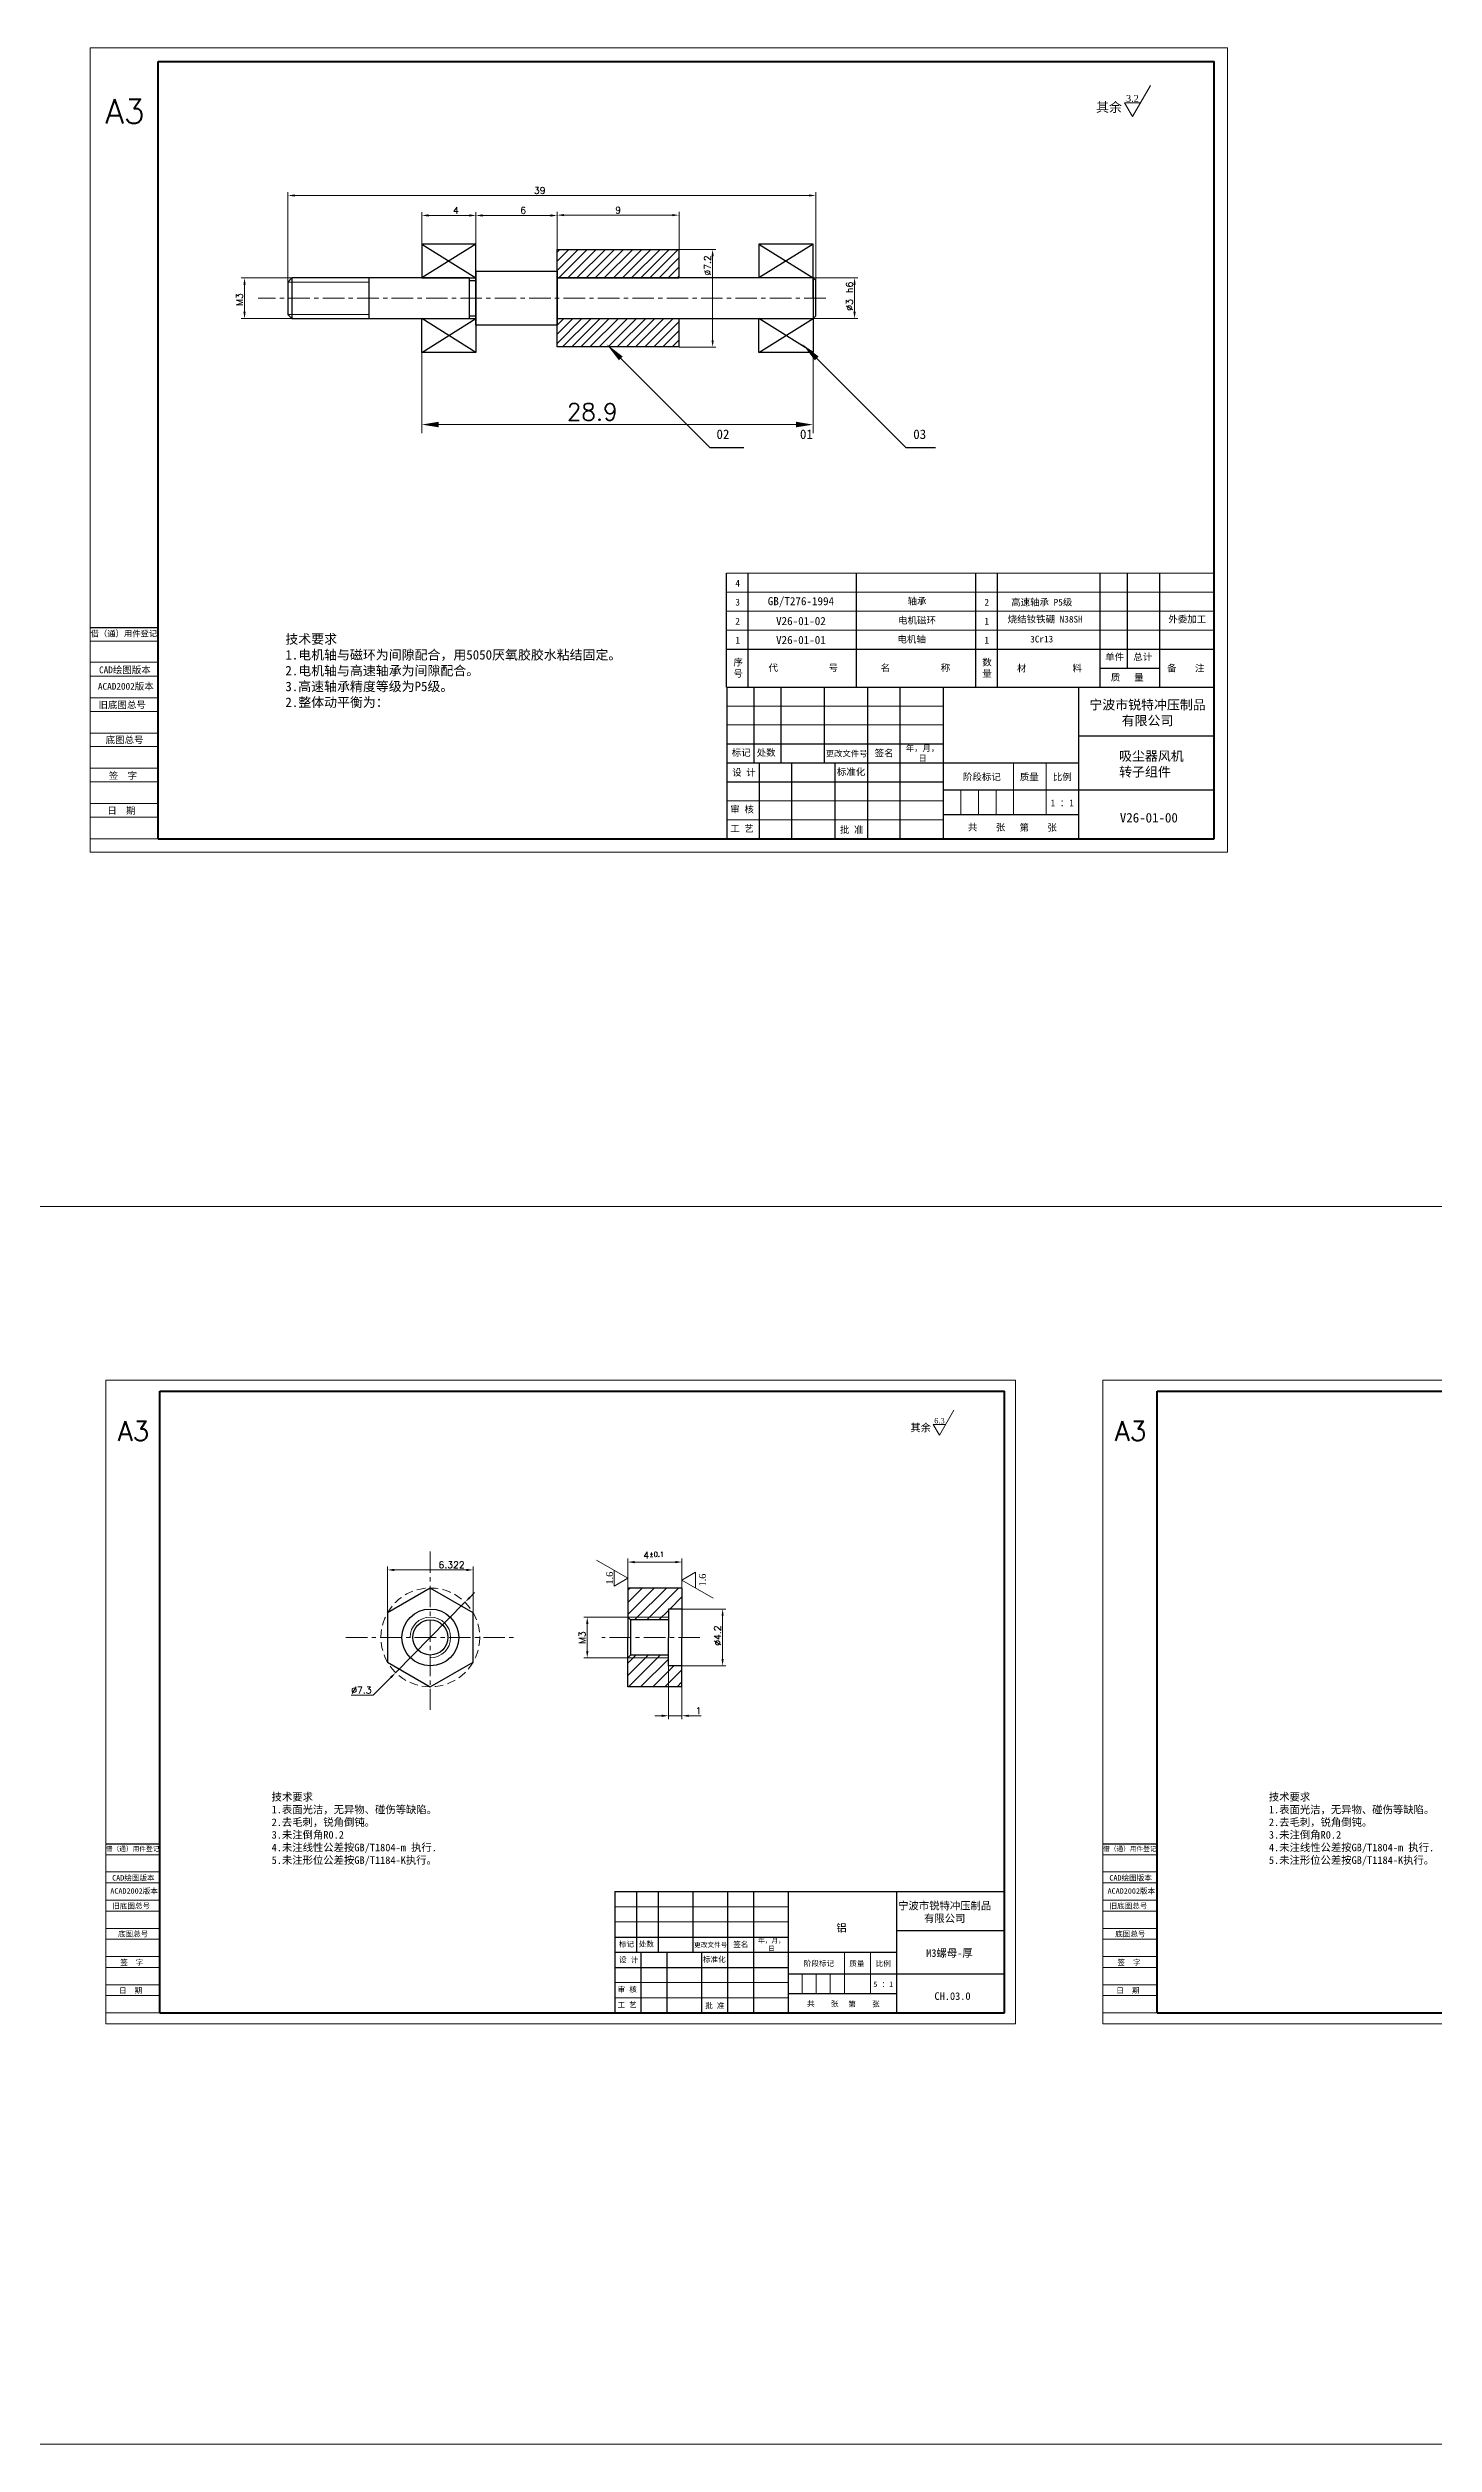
# Model space of a CAD drawing. Header units: millimetres. Extents: x 2517 to 4431, y 863 to 2540.
# Drawn here: x 3168.6 to 3270.9, y 1346.6 to 1523.6 of the extents above; entities that cross this region are included whole.
import ezdxf

# ---------------------------------------------------------------- set-up
doc = ezdxf.new("R2010")
doc.units = ezdxf.units.MM
doc.linetypes.add('CENTER', pattern=[50.8, 31.75, -6.35, 6.35, -6.35])
doc.linetypes.add('HIDDEN', pattern=[9.525, 6.35, -3.175])
for name, color, linetype, lineweight in [('AM_5', 3, 'Continuous', 25), ('中心线', 1, 'CENTER', 9), ('填充', 3, 'Continuous', 9), ('实线', 7, 'Continuous', 25), ('尺寸标注', 2, 'Continuous', 9), ('引导线', 6, 'Continuous', 9), ('文本', 3, 'Continuous', 15), ('框格线', 8, 'Continuous', 20), ('粗实线', 9, 'Continuous', 50), ('虚线', 4, 'HIDDEN', 13)]:
    doc.layers.add(name, color=color, linetype=linetype, lineweight=lineweight)
doc.styles.add('st', font='txt.shx')
doc.styles.get("Standard").update_dxf_attribs({"font": 'simfang.ttf'})
doc.dimstyles.new('st', dxfattribs={"dimscale": 0.5, "dimtxt": 2.5, "dimasz": 2.5, "dimexe": 1.25, "dimexo": 0, "dimtad": 1, "dimtoh": 1, "dimdsep": 46, "dimtxsty": 'st', "dimcen": 0, "dimclrd": 256, "dimclre": 256, "dimclrt": 3, "dimadec": 3, "dimazin": 2, "dimtfac": 1, "dimtmove": 0, "dimatfit": 1, "dimfxl": 0, "dimlwd": -1, "dimlwe": -1, "dimarcsym": 0})
doc.dimstyles.new('st0.2', dxfattribs={"dimscale": 0.2, "dimtxt": 2.5, "dimasz": 2.5, "dimexe": 1.25, "dimexo": 0, "dimtad": 1, "dimtoh": 1, "dimdec": 3, "dimdsep": 46, "dimtxsty": 'st', "dimcen": 0, "dimclrd": 256, "dimclre": 256, "dimclrt": 256, "dimadec": 4, "dimazin": 2, "dimtfac": 1, "dimtdec": 3, "dimtmove": 0, "dimatfit": 1, "dimfxl": 0, "dimlwd": -1, "dimlwe": -1, "dimarcsym": 0})

# ---------------------------------------------------------------- blocks, each defined once
blk = doc.blocks.new('*D122')
at = {"layer": 'Defpoints', "color": 0, "ltscale": 0.2, "transparency": 16777216}
for p in [(3225.07, 1506.61), (3225.07, 1503.61), (3228.14, 1503.61)]:
    blk.add_point(p, dxfattribs=at)
at = {"layer": '尺寸标注', "ltscale": 0.2, "transparency": 16777216}
for p, q in [((3225.07, 1506.61), (3228.39, 1506.61)), ((3228.14, 1506.11), (3228.14, 1504.11)), ((3225.07, 1503.61), (3228.39, 1503.61))]:
    blk.add_line(p, q, dxfattribs=at)
for points in [[(3228.05, 1506.11), (3228.22, 1506.11), (3228.14, 1506.61)], [(3228.05, 1504.11), (3228.22, 1504.11), (3228.14, 1503.61)]]:
    blk.add_solid(points, dxfattribs=at)
at = {"layer": '尺寸标注', "ltscale": 0.2, "transparency": 16777216, "insert": (3227.76, 1505.26), "char_height": 0.5, "attachment_point": 5, "rotation": 90, "style": 'st'}
blk.add_mtext('%%c3{}{\\C2; h6}', dxfattribs=at)
blk = doc.blocks.new('*D126')
at = {"layer": 'Defpoints', "color": 0, "ltscale": 0.2, "transparency": 16777216}
for p in [(3215.17, 1511.25), (3206.17, 1508.71), (3215.17, 1508.71)]:
    blk.add_point(p, dxfattribs=at)
at = {"layer": '尺寸标注', "ltscale": 0.2, "transparency": 16777216}
for p, q in [((3206.17, 1508.71), (3206.17, 1511.5)), ((3206.67, 1511.25), (3214.67, 1511.25)), ((3215.17, 1508.71), (3215.17, 1511.5))]:
    blk.add_line(p, q, dxfattribs=at)
for points in [[(3206.67, 1511.33), (3206.67, 1511.17), (3206.17, 1511.25)], [(3214.67, 1511.33), (3214.67, 1511.17), (3215.17, 1511.25)]]:
    blk.add_solid(points, dxfattribs=at)
at = {"layer": '尺寸标注', "ltscale": 0.2, "transparency": 16777216, "insert": (3210.67, 1511.62), "char_height": 0.5, "attachment_point": 5, "style": 'st'}
blk.add_mtext('9', dxfattribs=at)
blk = doc.blocks.new('*D127')
at = {"layer": 'Defpoints', "color": 0, "ltscale": 0.2, "transparency": 16777216}
for p in [(3215.17, 1508.71), (3217.65, 1508.71), (3215.17, 1501.51)]:
    blk.add_point(p, dxfattribs=at)
at = {"layer": '尺寸标注', "ltscale": 0.2, "transparency": 16777216}
for p, q in [((3215.17, 1508.71), (3217.9, 1508.71)), ((3217.65, 1502.01), (3217.65, 1508.21)), ((3215.17, 1501.51), (3217.9, 1501.51))]:
    blk.add_line(p, q, dxfattribs=at)
for points in [[(3217.57, 1508.21), (3217.74, 1508.21), (3217.65, 1508.71)], [(3217.57, 1502.01), (3217.74, 1502.01), (3217.65, 1501.51)]]:
    blk.add_solid(points, dxfattribs=at)
at = {"layer": '尺寸标注', "ltscale": 0.2, "transparency": 16777216, "insert": (3217.28, 1507.53), "char_height": 0.5, "attachment_point": 5, "rotation": 90, "style": 'st'}
blk.add_mtext('%%c7.2', dxfattribs=at)
blk = doc.blocks.new('*D128')
at = {"layer": 'Defpoints', "color": 0, "ltscale": 0.2, "transparency": 16777216}
for p in [(3206.17, 1511.22), (3206.17, 1508.71), (3200.17, 1507.11)]:
    blk.add_point(p, dxfattribs=at)
at = {"layer": '尺寸标注', "ltscale": 0.2, "transparency": 16777216}
for p, q in [((3200.17, 1507.11), (3200.17, 1511.47)), ((3200.67, 1511.22), (3205.67, 1511.22)), ((3206.17, 1508.71), (3206.17, 1511.47))]:
    blk.add_line(p, q, dxfattribs=at)
for points in [[(3200.67, 1511.31), (3200.67, 1511.14), (3200.17, 1511.22)], [(3205.67, 1511.31), (3205.67, 1511.14), (3206.17, 1511.22)]]:
    blk.add_solid(points, dxfattribs=at)
at = {"layer": '尺寸标注', "ltscale": 0.2, "transparency": 16777216, "insert": (3203.66, 1511.6), "char_height": 0.5, "attachment_point": 5, "style": 'st'}
blk.add_mtext('6', dxfattribs=at)
blk = doc.blocks.new('*D129')
at = {"layer": 'Defpoints', "color": 0, "ltscale": 0.2, "transparency": 16777216}
for p in [(3186.27, 1512.7), (3186.27, 1506.3), (3225.27, 1506.41)]:
    blk.add_point(p, dxfattribs=at)
at = {"layer": '尺寸标注', "ltscale": 0.2, "transparency": 16777216}
for p, q in [((3186.27, 1506.3), (3186.27, 1512.95)), ((3224.77, 1512.7), (3186.77, 1512.7)), ((3225.27, 1506.41), (3225.27, 1512.95))]:
    blk.add_line(p, q, dxfattribs=at)
for points in [[(3186.77, 1512.78), (3186.77, 1512.62), (3186.27, 1512.7)], [(3224.77, 1512.78), (3224.77, 1512.62), (3225.27, 1512.7)]]:
    blk.add_solid(points, dxfattribs=at)
at = {"layer": '尺寸标注', "ltscale": 0.2, "transparency": 16777216, "insert": (3204.88, 1513.07), "char_height": 0.5, "attachment_point": 5, "style": 'st'}
blk.add_mtext('39', dxfattribs=at)
blk = doc.blocks.new('*D130')
at = {"layer": 'Defpoints', "color": 0, "ltscale": 0.2, "transparency": 16777216}
for p in [(3200.17, 1511.23), (3196.17, 1509.11), (3200.17, 1509.11)]:
    blk.add_point(p, dxfattribs=at)
at = {"layer": '尺寸标注', "ltscale": 0.2, "transparency": 16777216}
for p, q in [((3196.17, 1509.11), (3196.17, 1511.48)), ((3196.67, 1511.23), (3199.67, 1511.23)), ((3200.17, 1509.11), (3200.17, 1511.48))]:
    blk.add_line(p, q, dxfattribs=at)
for points in [[(3196.67, 1511.31), (3196.67, 1511.14), (3196.17, 1511.23)], [(3199.67, 1511.31), (3199.67, 1511.14), (3200.17, 1511.23)]]:
    blk.add_solid(points, dxfattribs=at)
at = {"layer": '尺寸标注', "ltscale": 0.2, "transparency": 16777216, "insert": (3198.69, 1511.6), "char_height": 0.5, "attachment_point": 5, "style": 'st'}
blk.add_mtext('4', dxfattribs=at)
blk = doc.blocks.new('*D131')
at = {"layer": 'Defpoints', "color": 0, "ltscale": 0.2, "transparency": 16777216}
for p in [(3186.58, 1506.61), (3183.08, 1503.61), (3186.58, 1503.61)]:
    blk.add_point(p, dxfattribs=at)
at = {"layer": '尺寸标注', "ltscale": 0.2, "transparency": 16777216}
for p, q in [((3186.58, 1506.61), (3182.83, 1506.61)), ((3183.08, 1506.11), (3183.08, 1504.11)), ((3186.58, 1503.61), (3182.83, 1503.61))]:
    blk.add_line(p, q, dxfattribs=at)
for points in [[(3182.99, 1506.11), (3183.16, 1506.11), (3183.08, 1506.61)], [(3182.99, 1504.11), (3183.16, 1504.11), (3183.08, 1503.61)]]:
    blk.add_solid(points, dxfattribs=at)
at = {"layer": '尺寸标注', "ltscale": 0.2, "transparency": 16777216, "insert": (3182.7, 1505.01), "char_height": 0.5, "attachment_point": 5, "rotation": 90, "style": 'st'}
blk.add_mtext('M3', dxfattribs=at)
blk = doc.blocks.new('*S590')
at = {"layer": 'AM_5', "color": 3, "ltscale": 0.2}
for p, q in [((3217.47, 1494.07), (3210.87, 1500.67)), ((3219.96, 1494.07), (3217.47, 1494.07))]:
    blk.add_line(p, q, dxfattribs=at)
at = {"layer": 'AM_5', "color": 3, "linetype": 'Continuous', "ltscale": 0.2}
blk.add_trace([(3211.01, 1500.81), (3210.73, 1500.53), (3209.81, 1501.73)], dxfattribs=at)
blk = doc.blocks.new('*S591')
at = {"layer": 'AM_5', "color": 3, "ltscale": 0.2}
for p, q in [((3231.94, 1494.07), (3225.34, 1500.67)), ((3234.11, 1494.07), (3231.94, 1494.07))]:
    blk.add_line(p, q, dxfattribs=at)
at = {"layer": 'AM_5', "color": 3, "linetype": 'Continuous', "ltscale": 0.2}
blk.add_trace([(3225.48, 1500.81), (3225.2, 1500.53), (3224.28, 1501.73)], dxfattribs=at)
blk = doc.blocks.new('*D172')
at = {"layer": 'Defpoints', "color": 0, "ltscale": 0.2, "transparency": 16777216}
for p in [(3215.39, 1408.31), (3215.39, 1404.11), (3218.39, 1404.11)]:
    blk.add_point(p, dxfattribs=at)
at = {"layer": '尺寸标注', "ltscale": 0.2, "transparency": 16777216}
for p, q in [((3215.39, 1408.31), (3218.64, 1408.31)), ((3218.39, 1407.81), (3218.39, 1404.61)), ((3215.39, 1404.11), (3218.64, 1404.11))]:
    blk.add_line(p, q, dxfattribs=at)
for points in [[(3218.31, 1407.81), (3218.47, 1407.81), (3218.39, 1408.31)], [(3218.31, 1404.61), (3218.47, 1404.61), (3218.39, 1404.11)]]:
    blk.add_solid(points, dxfattribs=at)
at = {"layer": '尺寸标注', "ltscale": 0.2, "transparency": 16777216, "insert": (3218.02, 1406.35), "char_height": 0.5, "attachment_point": 5, "rotation": 90, "style": 'st'}
blk.add_mtext('%%c4.2', dxfattribs=at)
blk = doc.blocks.new('*D173')
at = {"layer": 'Defpoints', "color": 0, "ltscale": 0.2, "transparency": 16777216}
for p in [(3211.39, 1411.78), (3211.39, 1409.86), (3215.39, 1409.86)]:
    blk.add_point(p, dxfattribs=at)
at = {"layer": '尺寸标注', "ltscale": 0.2, "transparency": 16777216}
for p, q in [((3211.39, 1409.86), (3211.39, 1412.03)), ((3214.89, 1411.78), (3211.89, 1411.78)), ((3215.39, 1409.86), (3215.39, 1412.03))]:
    blk.add_line(p, q, dxfattribs=at)
for points in [[(3211.89, 1411.86), (3211.89, 1411.69), (3211.39, 1411.78)], [(3214.89, 1411.86), (3214.89, 1411.69), (3215.39, 1411.78)]]:
    blk.add_solid(points, dxfattribs=at)
at = {"layer": '尺寸标注', "ltscale": 0.2, "transparency": 16777216, "insert": (3213.3, 1412.28), "char_height": 0.5, "attachment_point": 5, "style": 'st'}
blk.add_mtext('4{}{\\A0;{\\H1.5x;}{\\A2;\\H0.71x;\\C3;%%p0.1}}', dxfattribs=at)
blk = doc.blocks.new('*D174')
at = {"layer": 'Defpoints', "color": 0, "ltscale": 0.2, "transparency": 16777216}
for p in [(3211.39, 1407.71), (3208.39, 1404.71), (3211.39, 1404.71)]:
    blk.add_point(p, dxfattribs=at)
at = {"layer": '尺寸标注', "ltscale": 0.2, "transparency": 16777216}
for p, q in [((3211.39, 1407.71), (3208.14, 1407.71)), ((3208.39, 1407.21), (3208.39, 1405.21)), ((3211.39, 1404.71), (3208.14, 1404.71))]:
    blk.add_line(p, q, dxfattribs=at)
for points in [[(3208.31, 1407.21), (3208.48, 1407.21), (3208.39, 1407.71)], [(3208.31, 1405.21), (3208.48, 1405.21), (3208.39, 1404.71)]]:
    blk.add_solid(points, dxfattribs=at)
at = {"layer": '尺寸标注', "ltscale": 0.2, "transparency": 16777216, "insert": (3208.02, 1406.19), "char_height": 0.5, "attachment_point": 5, "rotation": 90, "style": 'st'}
blk.add_mtext('M3', dxfattribs=at)
blk = doc.blocks.new('*D175')
at = {"layer": 'Defpoints', "color": 0, "ltscale": 0.2, "transparency": 16777216}
for p in [(3214.39, 1404.11), (3215.39, 1402.56), (3215.39, 1400.43)]:
    blk.add_point(p, dxfattribs=at)
at = {"layer": '尺寸标注', "ltscale": 0.2, "transparency": 16777216}
for p, q in [((3214.39, 1404.11), (3214.39, 1400.18)), ((3215.39, 1402.56), (3215.39, 1400.18)), ((3213.89, 1400.43), (3213.39, 1400.43)), ((3214.39, 1400.43), (3215.39, 1400.43)), ((3215.89, 1400.43), (3216.8, 1400.43))]:
    blk.add_line(p, q, dxfattribs=at)
for points in [[(3213.89, 1400.51), (3213.89, 1400.34), (3214.39, 1400.43)], [(3215.89, 1400.51), (3215.89, 1400.34), (3215.39, 1400.43)]]:
    blk.add_solid(points, dxfattribs=at)
at = {"layer": '尺寸标注', "ltscale": 0.2, "transparency": 16777216, "insert": (3216.6, 1400.8), "char_height": 0.5, "attachment_point": 5, "style": 'st'}
blk.add_mtext('1', dxfattribs=at)
blk = doc.blocks.new('*D176')
at = {"layer": 'Defpoints', "color": 0, "ltscale": 0.2, "transparency": 16777216}
for p in [(3199.96, 1411.2), (3193.64, 1408.04), (3199.96, 1408.04)]:
    blk.add_point(p, dxfattribs=at)
at = {"layer": '尺寸标注', "ltscale": 0.2, "transparency": 16777216}
for p, q in [((3193.64, 1408.04), (3193.64, 1411.45)), ((3194.14, 1411.2), (3199.46, 1411.2)), ((3199.96, 1408.04), (3199.96, 1411.45))]:
    blk.add_line(p, q, dxfattribs=at)
for points in [[(3194.14, 1411.28), (3194.14, 1411.11), (3193.64, 1411.2)], [(3199.46, 1411.28), (3199.46, 1411.11), (3199.96, 1411.2)]]:
    blk.add_solid(points, dxfattribs=at)
at = {"layer": '尺寸标注', "ltscale": 0.2, "transparency": 16777216, "insert": (3198.37, 1411.57), "char_height": 0.5, "attachment_point": 5, "style": 'st'}
blk.add_mtext('6.322', dxfattribs=at)
blk = doc.blocks.new('*D177')
at = {"layer": 'Defpoints', "color": 0, "ltscale": 0.2, "transparency": 16777216}
for p in [(3199.36, 1408.81), (3194.24, 1403.61)]:
    blk.add_point(p, dxfattribs=at)
at = {"layer": '尺寸标注', "ltscale": 0.2, "transparency": 16777216}
for p, q in [((3199.36, 1408.81), (3194.24, 1403.61)), ((3199.72, 1409.17), (3200.07, 1409.52)), ((3192.59, 1401.94), (3190.96, 1401.94)), ((3193.89, 1403.26), (3192.59, 1401.94))]:
    blk.add_line(p, q, dxfattribs=at)
for points in [[(3199.66, 1409.22), (3199.77, 1409.11), (3199.36, 1408.81)], [(3193.83, 1403.32), (3193.94, 1403.2), (3194.24, 1403.61)]]:
    blk.add_solid(points, dxfattribs=at)
at = {"layer": '尺寸标注', "ltscale": 0.2, "transparency": 16777216, "insert": (3191.71, 1402.32), "char_height": 0.5, "attachment_point": 5, "style": 'st'}
blk.add_mtext('∅7.3', dxfattribs=at)
blk = doc.blocks.new('*D471')
at = {"layer": 'Defpoints', "color": 0, "ltscale": 0.1, "transparency": 16777216}
for p in [(3196.17, 1501.11), (3225.07, 1501.11), (3225.07, 1495.78)]:
    blk.add_point(p, dxfattribs=at)
at = {"layer": '尺寸标注', "ltscale": 0.1, "transparency": 16777216}
for p, q in [((3196.17, 1501.11), (3196.17, 1495.16)), ((3225.07, 1501.11), (3225.07, 1495.16)), ((3197.42, 1495.78), (3223.82, 1495.78))]:
    blk.add_line(p, q, dxfattribs=at)
for points in [[(3197.42, 1495.99), (3197.42, 1495.58), (3196.17, 1495.78)], [(3223.82, 1495.99), (3223.82, 1495.58), (3225.07, 1495.78)]]:
    blk.add_solid(points, dxfattribs=at)
at = {"layer": '尺寸标注', "color": 3, "ltscale": 0.1, "transparency": 16777216, "insert": (3208.76, 1496.72), "char_height": 1.25, "attachment_point": 5, "style": 'st'}
blk.add_mtext('28.9', dxfattribs=at)

msp = doc.modelspace()

# ---------------------------------------------------------------- hatches: boundary and pattern name
at = {"layer": '填充', "ltscale": 0.2}
h = msp.add_hatch(dxfattribs=at)
h.set_pattern_fill('LINE', color=256, scale=0.15, angle=45)
h.set_pattern_definition([(45, (100.6888, 270.0336), (-0.336759605, 0.336759605), [])])
h.paths.add_polyline_path([(3215.1679, 1508.7118), (3206.1679, 1508.7118), (3206.1679, 1506.6118), (3215.1679, 1506.6118)])
h.paths.add_polyline_path([(3215.1679, 1503.6118), (3206.1679, 1503.6118), (3206.1679, 1501.5118), (3215.1679, 1501.5118)])
h = msp.add_hatch(dxfattribs=at)
h.set_pattern_fill('LINE', color=256, scale=0.2, angle=45)
h.set_pattern_definition([(45, (-164.8804, 56.6827), (-0.44901281, 0.44901281), [])])
h.paths.add_polyline_path([(3215.3879, 1409.8613), (3211.3879, 1409.8613), (3211.3879, 1407.5093), (3214.3879, 1407.5093), (3214.3879, 1408.3113), (3215.3879, 1408.3113)])
h.paths.add_polyline_path([(3215.3879, 1404.1113), (3214.3879, 1404.1113), (3214.3879, 1404.9133), (3211.3879, 1404.9133), (3211.3879, 1402.5613), (3215.3879, 1402.5613)])

# ---------------------------------------------------------------- linework, layer by layer
at = {"layer": '中心线', "ltscale": 0.05}
for p, q in [((3226.0099, 1505.1118), (3184.0767, 1505.1118)), ((3196.8002, 1412.5647), (3196.8002, 1400.8656)), ((3190.5628, 1406.2113), (3202.9328, 1406.2113)), ((3216.7072, 1406.2113), (3209.476, 1406.2113))]:
    msp.add_line(p, q, dxfattribs=at)
at = {"layer": '填充', "ltscale": 0.2}
for p, q in [((3186.2679, 1506.3031), (3192.2679, 1506.3031)), ((3186.2679, 1503.9205), (3192.2679, 1503.9205)), ((3214.3879, 1407.7113), (3211.3879, 1407.7113)), ((3214.3879, 1404.7113), (3211.3879, 1404.7113))]:
    msp.add_line(p, q, dxfattribs=at)
msp.add_arc((3196.8002, 1406.2113), 1.5, 270, 180, dxfattribs=at)
at = {"layer": '实线', "ltscale": 0.2}
for p, q in [((3200.1679, 1509.1118), (3196.1679, 1509.1118)), ((3196.1679, 1509.1118), (3196.1679, 1506.6118)), ((3196.1679, 1509.1118), (3200.1679, 1506.6118)), ((3200.1679, 1509.1118), (3196.1679, 1506.6118)), ((3200.1679, 1505.1118), (3200.1679, 1509.1118)), ((3206.1679, 1505.1118), (3206.1679, 1508.7118)), ((3206.1679, 1508.7118), (3215.1679, 1508.7118)), ((3215.1679, 1508.7118), (3215.1679, 1506.6118)), ((3225.0679, 1509.1118), (3221.0679, 1509.1118)), ((3221.0679, 1509.1118), (3221.0679, 1506.6118)), ((3221.0679, 1509.1118), (3225.0679, 1506.6118)), ((3225.0679, 1509.1118), (3221.0679, 1506.6118)), ((3225.0679, 1505.1118), (3225.0679, 1509.1118)), ((3186.5766, 1506.6118), (3186.2679, 1506.3031)), ((3186.2679, 1506.3031), (3186.2679, 1503.9205)), ((3199.6679, 1506.6118), (3186.5766, 1506.6118)), ((3186.5766, 1506.6118), (3186.5766, 1503.6118)), ((3192.2679, 1506.6118), (3192.2679, 1503.6118)), ((3196.1679, 1506.6118), (3200.1679, 1506.6118)), ((3199.6679, 1506.6118), (3199.6679, 1503.6118)), ((3199.6679, 1506.6118), (3199.6679, 1506.4118)), ((3199.6679, 1506.4118), (3200.1679, 1506.4118)), ((3200.1679, 1507.1118), (3200.1679, 1505.1118)), ((3200.1679, 1507.1118), (3206.1679, 1507.1118)), ((3206.1679, 1507.1118), (3206.1679, 1503.1118)), ((3225.0679, 1506.6118), (3206.1679, 1506.6118)), ((3206.1679, 1506.6118), (3215.1679, 1506.6118)), ((3225.0679, 1506.6118), (3225.2679, 1506.4118)), ((3225.0679, 1506.6118), (3225.0679, 1503.6118)), ((3225.2679, 1505.1118), (3225.2679, 1506.4118)), ((3200.1679, 1503.1118), (3200.1679, 1505.1118)), ((3200.1679, 1505.1118), (3200.1679, 1501.1118)), ((3206.1679, 1501.5118), (3206.1679, 1505.1118)), ((3225.0679, 1505.1118), (3225.0679, 1501.1118)), ((3225.2679, 1503.8118), (3225.2679, 1505.1118)), ((3186.5766, 1503.6118), (3186.2679, 1503.9205)), ((3186.5766, 1503.6118), (3199.6679, 1503.6118)), ((3196.1679, 1501.1118), (3196.1679, 1503.6118)), ((3196.1679, 1503.6118), (3200.1679, 1503.6118)), ((3196.1679, 1501.1118), (3200.1679, 1503.6118)), ((3200.1679, 1501.1118), (3196.1679, 1503.6118)), ((3199.6679, 1503.8118), (3200.1679, 1503.8118)), ((3206.1679, 1503.1118), (3200.1679, 1503.1118)), ((3206.1679, 1503.6118), (3225.0679, 1503.6118)), ((3206.1679, 1503.6118), (3215.1679, 1503.6118)), ((3215.1679, 1503.6118), (3215.1679, 1501.5118)), ((3221.0679, 1501.1118), (3221.0679, 1503.6118)), ((3221.0679, 1501.1118), (3225.0679, 1503.6118)), ((3225.0679, 1501.1118), (3221.0679, 1503.6118)), ((3225.0679, 1503.6118), (3225.2679, 1503.8118)), ((3200.1679, 1501.1118), (3196.1679, 1501.1118)), ((3215.1679, 1501.5118), (3206.1679, 1501.5118)), ((3225.0679, 1501.1118), (3221.0679, 1501.1118)), ((3215.3879, 1409.8613), (3211.3879, 1409.8613)), ((3211.3879, 1409.8613), (3211.3879, 1406.2113)), ((3215.3879, 1409.8613), (3215.3879, 1406.2113)), ((3211.3879, 1407.7113), (3211.5899, 1407.5093)), ((3214.3879, 1407.5093), (3211.5899, 1407.5093)), ((3211.5899, 1407.5093), (3211.5899, 1404.9133)), ((3215.3879, 1408.3113), (3214.3879, 1408.3113)), ((3214.3879, 1408.3113), (3214.3879, 1406.2113)), ((3211.3879, 1402.5613), (3211.3879, 1406.2113)), ((3214.3879, 1404.1113), (3214.3879, 1406.2113)), ((3215.3879, 1402.5613), (3215.3879, 1406.2113)), ((3211.5899, 1404.9133), (3211.3879, 1404.7113)), ((3214.3879, 1404.9133), (3211.5899, 1404.9133)), ((3215.3879, 1404.1113), (3214.3879, 1404.1113)), ((3215.3879, 1402.5613), (3211.3879, 1402.5613))]:
    msp.add_line(p, q, dxfattribs=at)
at = {"layer": '实线'}
for p, q in [((3218.6866, 1476.3986), (3218.6866, 1484.7986)), ((3220.2866, 1476.3986), (3220.2866, 1484.7986)), ((3228.2866, 1476.3986), (3228.2866, 1484.7986)), ((3237.0866, 1476.3986), (3237.0866, 1484.7986)), ((3238.6866, 1476.3986), (3238.6866, 1484.7986)), ((3246.2866, 1476.3986), (3246.2866, 1484.7986)), ((3248.2866, 1477.7986), (3248.2866, 1484.7986)), ((3250.6866, 1476.3986), (3250.6866, 1484.7986)), ((3171.6866, 1480.7986), (3176.6866, 1480.7986)), ((3218.6866, 1479.1986), (3254.6866, 1479.1986)), ((3246.2866, 1477.7986), (3250.6866, 1477.7986)), ((3176.6866, 1465.1986), (3176.6866, 1476.3986)), ((3176.6866, 1476.3986), (3176.6866, 1465.1986)), ((3218.6866, 1476.3986), (3254.6866, 1476.3986)), ((3218.6903, 1476.3986), (3218.6903, 1465.1986)), ((3220.6903, 1476.3986), (3220.6903, 1470.7986)), ((3222.6903, 1476.3986), (3222.6903, 1470.7986)), ((3225.8903, 1476.3986), (3225.8903, 1470.7986)), ((3229.0903, 1476.3986), (3229.0903, 1465.1986)), ((3231.4903, 1476.3986), (3231.4903, 1465.1986)), ((3234.6903, 1476.3986), (3234.6903, 1465.1986)), ((3244.6866, 1476.3986), (3244.6866, 1465.1986)), ((3244.6866, 1472.7986), (3254.6866, 1472.7986)), ((3218.6866, 1472.1986), (3234.6903, 1472.1986)), ((3218.6866, 1470.7986), (3234.6903, 1470.7986)), ((3221.0903, 1470.7986), (3221.0903, 1465.1986)), ((3223.4903, 1470.7986), (3223.4903, 1465.1986)), ((3226.6903, 1470.7986), (3226.6903, 1465.1986)), ((3234.6903, 1470.7986), (3244.6866, 1470.7986)), ((3218.6866, 1469.3986), (3234.6903, 1469.3986)), ((3234.6903, 1468.7986), (3254.6866, 1468.7986)), ((3234.6903, 1466.9986), (3244.6866, 1466.9986)), ((3218.6866, 1465.1986), (3254.6866, 1465.1986)), ((3172.8234, 1390.9629), (3176.8234, 1390.9629)), ((3246.4845, 1390.9629), (3250.4845, 1390.9629)), ((3176.8234, 1378.4829), (3176.8234, 1387.4429)), ((3176.8234, 1387.4429), (3176.8234, 1378.4829)), ((3210.4234, 1387.4429), (3239.2234, 1387.4429)), ((3210.4264, 1387.4429), (3210.4264, 1378.4829)), ((3212.0264, 1387.4429), (3212.0264, 1382.9629)), ((3213.6264, 1387.4429), (3213.6264, 1382.9629)), ((3216.1864, 1387.4429), (3216.1864, 1382.9629)), ((3218.7464, 1387.4429), (3218.7464, 1378.4829)), ((3220.6664, 1387.4429), (3220.6664, 1378.4829)), ((3223.2264, 1387.4429), (3223.2264, 1378.4829)), ((3231.2234, 1387.4429), (3231.2234, 1378.4829)), ((3250.4845, 1378.4829), (3250.4845, 1387.4429)), ((3250.4845, 1387.4429), (3250.4845, 1378.4829)), ((3210.4234, 1384.0829), (3223.2264, 1384.0829)), ((3231.2234, 1384.5629), (3239.2234, 1384.5629)), ((3210.4234, 1382.9629), (3223.2264, 1382.9629)), ((3212.3464, 1382.9629), (3212.3464, 1378.4829)), ((3214.2664, 1382.9629), (3214.2664, 1378.4829)), ((3216.8264, 1382.9629), (3216.8264, 1378.4829)), ((3223.2264, 1382.9629), (3231.2234, 1382.9629)), ((3210.4234, 1381.8429), (3223.2264, 1381.8429)), ((3223.2264, 1381.3629), (3239.2234, 1381.3629)), ((3223.2264, 1379.9229), (3231.2234, 1379.9229)), ((3210.4234, 1378.4829), (3239.2234, 1378.4829))]:
    msp.add_line(p, q, dxfattribs=at)
at = {"layer": '实线', "ltscale": 0.2}
msp.add_lwpolyline([(3196.8002, 1409.8613), (3193.6392, 1408.0363), (3193.6392, 1404.3863), (3196.8002, 1402.5613), (3199.9612, 1404.3863), (3199.9612, 1408.0363)], close=True, dxfattribs=at)
for radius in [2.1, 1.298]:
    msp.add_circle((3196.8002, 1406.2113), radius, dxfattribs=at)
at = {"layer": '尺寸标注', "ltscale": 0.2}
for p, q in [((3054.3981, 1438.0325), (3645.4033, 1438.0325)), ((3054.3981, 1346.6412), (3645.4033, 1346.6412))]:
    msp.add_line(p, q, dxfattribs=at)
at = {"layer": '引导线'}
for p, q in [((3171.6866, 1523.5986), (3255.6866, 1523.5986)), ((3171.6866, 1464.1986), (3171.6866, 1523.5986)), ((3255.6866, 1464.1986), (3255.6866, 1523.5986)), ((3218.6866, 1484.7986), (3254.6866, 1484.7986)), ((3218.6866, 1483.3986), (3254.6866, 1483.3986)), ((3218.6866, 1481.9986), (3254.6866, 1481.9986)), ((3176.6866, 1479.7986), (3171.6866, 1479.7986)), ((3218.6866, 1480.5986), (3254.6866, 1480.5986)), ((3176.6866, 1478.2307), (3171.6866, 1478.2307)), ((3176.6866, 1477.1986), (3171.6866, 1477.1986)), ((3176.6866, 1475.5986), (3171.6866, 1475.5986)), ((3176.6866, 1474.5986), (3171.6866, 1474.5986)), ((3218.6866, 1474.9986), (3234.6903, 1474.9986)), ((3176.6866, 1472.9986), (3171.6866, 1472.9986)), ((3218.6866, 1473.5986), (3234.6903, 1473.5986)), ((3176.6866, 1471.9986), (3171.6866, 1471.9986)), ((3176.6866, 1470.3986), (3171.6866, 1470.3986)), ((3176.6866, 1469.3986), (3171.6866, 1469.3986)), ((3176.6866, 1467.7986), (3171.6866, 1467.7986)), ((3218.6866, 1467.9986), (3234.6903, 1467.9986)), ((3176.6866, 1466.7986), (3171.6866, 1466.7986)), ((3218.6866, 1466.5986), (3234.6903, 1466.5986)), ((3176.6866, 1465.1986), (3171.6866, 1465.1986)), ((3171.6866, 1464.1986), (3255.6866, 1464.1986)), ((3172.8234, 1425.2029), (3240.0234, 1425.2029)), ((3172.8234, 1377.6829), (3172.8234, 1425.2029)), ((3240.0234, 1377.6829), (3240.0234, 1425.2029)), ((3246.4845, 1425.2029), (3313.6845, 1425.2029)), ((3246.4845, 1377.6829), (3246.4845, 1425.2029)), ((3176.8234, 1390.1629), (3172.8234, 1390.1629)), ((3250.4845, 1390.1629), (3246.4845, 1390.1629)), ((3176.8234, 1388.9086), (3172.8234, 1388.9086)), ((3176.8234, 1388.0829), (3172.8234, 1388.0829)), ((3250.4845, 1388.9086), (3246.4845, 1388.9086)), ((3250.4845, 1388.0829), (3246.4845, 1388.0829)), ((3176.8234, 1386.8029), (3172.8234, 1386.8029)), ((3176.8234, 1386.0029), (3172.8234, 1386.0029)), ((3210.4234, 1386.3229), (3223.2264, 1386.3229)), ((3250.4845, 1386.8029), (3246.4845, 1386.8029)), ((3250.4845, 1386.0029), (3246.4845, 1386.0029)), ((3176.8234, 1384.7229), (3172.8234, 1384.7229)), ((3176.8234, 1383.9229), (3172.8234, 1383.9229)), ((3210.4234, 1385.2029), (3223.2264, 1385.2029)), ((3250.4845, 1384.7229), (3246.4845, 1384.7229)), ((3250.4845, 1383.9229), (3246.4845, 1383.9229)), ((3176.8234, 1382.6429), (3172.8234, 1382.6429)), ((3250.4845, 1382.6429), (3246.4845, 1382.6429)), ((3176.8234, 1381.8429), (3172.8234, 1381.8429)), ((3176.8234, 1380.5629), (3172.8234, 1380.5629)), ((3210.4234, 1380.7229), (3223.2264, 1380.7229)), ((3250.4845, 1381.8429), (3246.4845, 1381.8429)), ((3250.4845, 1380.5629), (3246.4845, 1380.5629)), ((3176.8234, 1379.7629), (3172.8234, 1379.7629)), ((3210.4234, 1379.6029), (3223.2264, 1379.6029)), ((3250.4845, 1379.7629), (3246.4845, 1379.7629)), ((3176.8234, 1378.4829), (3172.8234, 1378.4829)), ((3172.8234, 1377.6829), (3240.0234, 1377.6829)), ((3250.4845, 1378.4829), (3246.4845, 1378.4829)), ((3246.4845, 1377.6829), (3313.6845, 1377.6829))]:
    msp.add_line(p, q, dxfattribs=at)
at = {"layer": '文本'}
for p, q in [((3248.659, 1518.5234), (3249.9892, 1520.8274)), ((3249.2409, 1519.5314), (3248.077, 1519.5314)), ((3248.077, 1519.5314), (3248.659, 1518.5234)), ((3234.4013, 1421.1428), (3235.4655, 1422.986)), ((3234.8669, 1421.9492), (3233.9357, 1421.9492)), ((3233.9357, 1421.9492), (3234.4013, 1421.1428)), ((3211.3879, 1410.5883), (3209.0839, 1411.9185)), ((3210.3799, 1411.1702), (3210.3799, 1410.0063)), ((3210.3799, 1410.0063), (3211.3879, 1410.5883)), ((3216.3959, 1411.032), (3215.3879, 1410.45)), ((3215.3879, 1410.45), (3217.6919, 1409.1198)), ((3216.3959, 1409.868), (3216.3959, 1411.032))]:
    msp.add_line(p, q, dxfattribs=at)
at = {"layer": '文本', "ltscale": 0.2}
for p, q in [((3239.8866, 1470.7986), (3239.8866, 1466.9986)), ((3242.2866, 1470.7986), (3242.2866, 1466.9986)), ((3235.9866, 1468.7986), (3235.9866, 1466.9986)), ((3237.2866, 1468.7986), (3237.2866, 1466.9986)), ((3238.5866, 1468.7986), (3238.5866, 1466.9986)), ((3227.3834, 1382.9629), (3227.3834, 1379.9229)), ((3229.3034, 1382.9629), (3229.3034, 1379.9229)), ((3224.2634, 1381.3629), (3224.2634, 1379.9229)), ((3225.3034, 1381.3629), (3225.3034, 1379.9229)), ((3226.3434, 1381.3629), (3226.3434, 1379.9229))]:
    msp.add_line(p, q, dxfattribs=at)
at = {"layer": '粗实线'}
for p, q in [((3176.6866, 1465.1986), (3176.6866, 1522.5986)), ((3176.6866, 1522.5986), (3254.6866, 1522.5986)), ((3254.6866, 1465.1986), (3254.6866, 1522.5986)), ((3176.6866, 1465.1986), (3254.6866, 1465.1986)), ((3176.8234, 1378.4829), (3176.8234, 1424.4029)), ((3176.8234, 1424.4029), (3239.2234, 1424.4029)), ((3239.2234, 1378.4829), (3239.2234, 1424.4029)), ((3250.4845, 1378.4829), (3250.4845, 1424.4029)), ((3250.4845, 1424.4029), (3312.8845, 1424.4029)), ((3176.8234, 1378.4829), (3239.2234, 1378.4829)), ((3250.4845, 1378.4829), (3312.8845, 1378.4829))]:
    msp.add_line(p, q, dxfattribs=at)
at = {"layer": '虚线', "ltscale": 0.1}
msp.add_circle((3196.8002, 1406.2113), 3.65, dxfattribs=at)

# ---------------------------------------------------------------- block references
at = {"layer": 'AM_5', "ltscale": 0.1}
for name in ['*S590', '*S591']:
    msp.add_blockref(name, (0, 0), dxfattribs=at)

# ---------------------------------------------------------------- texts
at = {"layer": '实线', "ltscale": 0.2, "attachment_point": 1, "style": 'st'}
for insert, char_height, width in [((3172.7749, 1519.8097), 1.8, 5), ((3173.6941, 1422.1718), 1.44, 4), ((3247.3552, 1422.1718), 1.44, 4)]:
    msp.add_mtext('A3', dxfattribs=dict(at, insert=insert, char_height=char_height, width=width))
at = {"layer": '实线', "attachment_point": 5}
for s, insert, char_height, width in [('02', (3218.414, 1495.0632), 0.7, 7.8742), ('01', (3224.579, 1495.0632), 0.7, 7.8742), ('03', (3232.9487, 1495.0632), 0.7, 7.8742), ('宁波市锐特冲压制品\\P有限公司', (3249.7778, 1474.4702), 0.7, 12.63596), ('  吸尘器风机\\P转子组件', (3249.5865, 1470.683), 0.7, 12.63596), ('V26-01-00', (3249.8742, 1466.7435), 0.7, 9.2005), ('宁波市锐特冲压制品\\P有限公司', (3234.7949, 1385.9002), 0.56, 10.108768), ('铝', (3227.1742, 1384.7297), 0.56, 6.29936), ('M3螺母-厚', (3235.1434, 1382.8705), 0.56, 10.108768), ('CH.03.0', (3235.3735, 1379.7189), 0.56, 7.3604)]:
    msp.add_mtext(s, dxfattribs=dict(at, insert=insert, char_height=char_height, width=width))
at = {"layer": '文本'}
for s, insert, char_height, width, attachment_point in [('{\\fTimes New Roman|b0|i0|c0|p18;3.2}', (3248.1888, 1520.1204), 0.5, 2.92, 1), ('其余', (3246.9327, 1518.7964), 0.7, 12.63596, 8), ('技术要求\\P1.电机轴与磁环为间隙配合，用5050厌氧胶胶水粘结固定。\\P2.电机轴与高速轴承为间隙配合。\\P3.高速轴承精度等级为P5级。\\P2.整体动平衡为：', (3186.0921, 1477.5735), 0.7, 27.74324, 4), ('其余', (3233.0203, 1421.3612), 0.56, 10.108768, 8), ('{\\fTimes New Roman|b0|i0|c0|p18;6.3}', (3234.0251, 1422.4204), 0.4, 2.336, 1), ('技术要求\\P1.表面光洁，无异物、碰伤等缺陷。\\P2.去毛刺，锐角倒钝。\\P3.未注倒角R0.2\\P4.未注线性公差按GB/T1804-m 执行.\\P5.未注形位公差按GB/T1184-K执行。', (3185.0784, 1392.0329), 0.56, 14.322368, 4), ('技术要求\\P1.表面光洁，无异物、碰伤等缺陷。\\P2.去毛刺，锐角倒钝。\\P3.未注倒角R0.2\\P4.未注线性公差按GB/T1804-m 执行.\\P5.未注形位公差按GB/T1184-K执行。', (3258.7396, 1392.0329), 0.56, 14.322368, 4)]:
    msp.add_mtext(s, dxfattribs=dict(at, insert=insert, char_height=char_height, width=width, attachment_point=attachment_point))
at = {"layer": '文本', "ltscale": 0.2, "attachment_point": 5}
for s, insert, char_height, width in [('借（通）用件登记', (3174.169, 1480.3198), 0.44, 10.22572), ('CAD绘图版本', (3174.2401, 1477.6375), 0.5, 15.159404), ('ACAD2002版本', (3174.3086, 1476.4233), 0.5, 11.701904), ('旧底图总号', (3174.0381, 1475.0505), 0.5, 13.237686), ('底图总号', (3174.2167, 1472.4641), 0.5, 2.90232), ('标记', (3219.7634, 1471.5303), 0.5, 2.90232), ('处数', (3221.6074, 1471.5259), 0.5, 2.90232), ('更改文件号', (3227.5468, 1471.4597), 0.44, 6.437633), ('签名', (3230.3198, 1471.4916), 0.5, 2.90232), ('年，月，日', (3233.1582, 1471.4873), 0.44, 2.90232), ('签  字', (3174.0946, 1469.8319), 0.5, 2.90232), ('设 计', (3219.9679, 1470.0665), 0.5, 2.90232), ('标准化', (3227.8808, 1470.1121), 0.5, 2.90232), ('阶段标记', (3237.5419, 1469.7411), 0.5, 2.90232), ('质量', (3241.0445, 1469.7294), 0.5, 2.90232), ('比例', (3243.4787, 1469.7294), 0.5, 2.90232), ('日  期', (3173.983, 1467.2444), 0.5, 2.90232), ('审 核', (3219.8313, 1467.3385), 0.5, 2.90232), ('1 ：1', (3243.476, 1467.8423), 0.5, 2.90232), ('工 艺', (3219.8233, 1465.9289), 0.5, 2.90232), ('批 准', (3227.9263, 1465.8356), 0.5, 2.90232), ('共    张', (3237.888, 1466.0147), 0.5, 2.90232), ('第    张', (3241.7013, 1465.9966), 0.5, 2.90232), ('借（通）用件登记', (3174.8094, 1390.5799), 0.352, 8.180576), ('借（通）用件登记', (3248.4705, 1390.5799), 0.352, 8.180576), ('ACAD2002版本', (3174.921, 1387.4627), 0.4, 9.361523), ('CAD绘图版本', (3174.8662, 1388.4341), 0.4, 12.127523), ('ACAD2002版本', (3248.5822, 1387.4627), 0.4, 9.361523), ('CAD绘图版本', (3248.5273, 1388.4341), 0.4, 12.127523), ('旧底图总号', (3174.7046, 1386.3645), 0.4, 10.590149), ('旧底图总号', (3248.3657, 1386.3645), 0.4, 10.590149), ('底图总号', (3174.8475, 1384.2953), 0.4, 2.321856), ('标记', (3211.2849, 1383.5483), 0.4, 2.321856), ('处数', (3212.76, 1383.5448), 0.4, 2.321856), ('底图总号', (3248.5086, 1384.2953), 0.4, 2.321856), ('签  字', (3174.7498, 1382.1896), 0.4, 2.321856), ('设 计', (3211.4485, 1382.3773), 0.4, 2.321856), ('更改文件号', (3217.5116, 1383.4918), 0.352, 5.150107), ('标准化', (3217.7787, 1382.4137), 0.4, 2.321856), ('签名', (3219.7299, 1383.5173), 0.4, 2.321856), ('年，月，日', (3222.0007, 1383.5139), 0.352, 2.321856), ('阶段标记', (3225.5077, 1382.1169), 0.4, 2.321856), ('质量', (3228.3097, 1382.1076), 0.4, 2.321856), ('比例', (3230.2571, 1382.1076), 0.4, 2.321856), ('签  字', (3248.411, 1382.1896), 0.4, 2.321856), ('日  期', (3174.6605, 1380.1196), 0.4, 2.321856), ('审 核', (3211.3392, 1380.1948), 0.4, 2.321856), ('5 ：1', (3230.2549, 1380.5979), 0.4, 2.321856), ('日  期', (3248.3216, 1380.1196), 0.4, 2.321856), ('工 艺', (3211.3328, 1379.0672), 0.4, 2.321856), ('批 准', (3217.8152, 1378.9926), 0.4, 2.321856), ('共    张', (3225.7845, 1379.1358), 0.4, 2.321856), ('第    张', (3228.8352, 1379.1214), 0.4, 2.321856)]:
    msp.add_mtext(s, dxfattribs=dict(at, insert=insert, char_height=char_height, width=width))
at = {"layer": '文本', "char_height": 0.5, "width": 2.92, "attachment_point": 1, "rotation": 90}
for insert in [(3209.7909, 1410.1181), (3216.6506, 1409.9798)]:
    msp.add_mtext('{\\fTimes New Roman|b0|i0|c0|p18;1.6}', dxfattribs=dict(at, insert=insert))
at = {"layer": '框格线', "color": 3, "attachment_point": 5}
for s, insert, char_height, width in [('4', (3219.5024, 1484.0612), 0.5, 1.442695), ('3', (3219.5024, 1482.6612), 0.5, 1.442695), ('GB/T276-1994', (3224.1755, 1482.6688), 0.6, 7.458479), ('轴承         ', (3232.752, 1482.716), 0.5, 8.665423), ('2', (3237.9024, 1482.6612), 0.5, 1.442695), ('高速轴承 P5级', (3241.9608, 1482.6344), 0.5, 8.665423), ('2', (3219.5024, 1481.2612), 0.5, 1.442695), ('V26-01-02', (3224.1755, 1481.2688), 0.6, 7.458479), ('电机磁环        ', (3232.752, 1481.2944), 0.5, 8.665423), ('1', (3237.9024, 1481.2612), 0.5, 1.442695), ('烧结钕铁硼 N38SH', (3242.2176, 1481.38), 0.5, 8.665423), ('外委加工', (3252.7142, 1481.38), 0.5, 8.665423), ('1', (3219.5024, 1479.8612), 0.5, 1.442695), ('V26-01-01', (3224.1755, 1479.8688), 0.6, 7.458479), ('电机轴         ', (3232.352, 1479.8944), 0.5, 8.665423), ('1', (3237.9024, 1479.8612), 0.5, 1.442695), ('3Cr13', (3241.9608, 1479.9364), 0.5, 8.665423), ('序\\P号', (3219.5383, 1477.792), 0.5, 21.66374), ('代           号', (3224.352, 1477.792), 0.5, 21.66374), ('名           称', (3232.6299, 1477.792), 0.5, 21.66374), ('数\\P量', (3237.9241, 1477.792), 0.5, 21.66374), ('材          料', (3242.5356, 1477.7631), 0.5, 21.66374), ('单件', (3247.351, 1478.5932), 0.5, 21.66374), ('总计', (3249.4236, 1478.5932), 0.5, 21.66374), ('备    注', (3252.6021, 1477.7631), 0.5, 21.66374), ('质   量', (3248.2762, 1477.0863), 0.5, 21.66374)]:
    msp.add_mtext(s, dxfattribs=dict(at, insert=insert, char_height=char_height, width=width))

# ---------------------------------------------------------------- dimensions: what is measured, and where the dimension line sits
at = {"layer": '尺寸标注', "ltscale": 0.2}
for base, p1, p2, picture, middle in [((3186.2679, 1512.6987), (3225.2679, 1506.4118), (3186.2679, 1506.3031), '*D129', (3204.8799, 1512.6987)), ((3200.1679, 1511.228), (3196.1679, 1509.1118), (3200.1679, 1509.1118), '*D130', (3198.6882, 1511.228)), ((3206.1679, 1511.2218), (3200.1679, 1507.1118), (3206.1679, 1508.7118), '*D128', (3203.6552, 1511.2218)), ((3199.9612, 1411.1964), (3193.6392, 1408.0363), (3199.9612, 1408.0363), '*D176', (3198.3732, 1411.1964)), ((3215.3879, 1400.4272), (3214.3879, 1404.1113), (3215.3879, 1402.5613), '*D175', (3216.5962, 1400.4272))]:
    dim = msp.add_linear_dim(base=base, p1=p1, p2=p2, dimstyle='st0.2', dxfattribs=at)
    dim.commit()
    dim.dimension.update_dxf_attribs({"geometry": picture, "text_midpoint": middle, "dimtype": 160})
dim = msp.add_linear_dim(base=(3215.1679, 1511.2492), p1=(3206.1679, 1508.7118), p2=(3215.1679, 1508.7118), dimstyle='st0.2', override={"dimtol": 0, "dimlim": 0, "dimtp": 0.1, "dimtm": 0.1, "dimtfac": 0.71, "dimtdec": 3, "dimtolj": 0, "dimtzin": 8}, dxfattribs=at)
dim.commit()
dim.dimension.update_dxf_attribs({"geometry": '*D126', "text_midpoint": (3210.6679, 1511.6242)})
for base, p1, p2, text, picture, middle in [((3217.653, 1508.7118), (3215.1679, 1501.5118), (3215.1679, 1508.7118), '%%c<>', '*D127', (3217.653, 1507.5323)), ((3183.0756, 1503.6118), (3186.5766, 1506.6118), (3186.5766, 1503.6118), 'M<>', '*D131', (3183.0756, 1505.0134)), ((3208.3946, 1404.7113), (3211.3879, 1407.7113), (3211.3879, 1404.7113), 'M<>', '*D174', (3208.3946, 1406.1895)), ((3218.3914, 1404.1113), (3215.3879, 1408.3113), (3215.3879, 1404.1113), '%%c<>', '*D172', (3218.3914, 1406.3471))]:
    dim = msp.add_linear_dim(base=base, p1=p1, p2=p2, angle=90, text=text, dimstyle='st0.2', dxfattribs=at)
    dim.commit()
    dim.dimension.update_dxf_attribs({"geometry": picture, "text_midpoint": middle, "dimtype": 160})
dim = msp.add_linear_dim(base=(3228.1379, 1503.6118), p1=(3225.0679, 1506.6118), p2=(3225.0679, 1503.6118), angle=90, text='%%c<>{}{\\C2; h6}', dimstyle='st0.2', override={"dimtp": -0.002, "dimtm": 0.008, "dimtdec": 3, "dimtzin": 8}, dxfattribs=at)
dim.commit()
dim.dimension.update_dxf_attribs({"geometry": '*D122', "text_midpoint": (3228.1379, 1505.2551), "dimtype": 160})
at = {"layer": '尺寸标注', "ltscale": 0.1}
dim = msp.add_linear_dim(base=(3225.0679, 1495.7842), p1=(3196.1679, 1501.1118), p2=(3225.0679, 1501.1118), dimstyle='st', dxfattribs=at)
dim.commit()
dim.dimension.update_dxf_attribs({"geometry": '*D471', "text_midpoint": (3208.7627, 1495.7842), "dimtype": 160})
at = {"layer": '尺寸标注', "ltscale": 0.2}
dim = msp.add_linear_dim(base=(3211.3879, 1411.7771), p1=(3215.3879, 1409.8613), p2=(3211.3879, 1409.8613), text='<>{}{\\A0;{\\H1.5x;}{\\A2;\\H0.71x;\\C3;%%p0.1}}', dimstyle='st0.2', override={"dimtp": 0.1, "dimtm": 0.1, "dimtdec": 3, "dimtzin": 8}, dxfattribs=at)
dim.commit()
dim.dimension.update_dxf_attribs({"geometry": '*D173', "text_midpoint": (3213.3037, 1411.7771), "dimtype": 160})
dim = msp.add_diameter_dim_2p(p1=(3199.364, 1408.8092), p2=(3194.2363, 1403.6134), dimstyle='st0.2', dxfattribs=at)
dim.commit()
dim.dimension.update_dxf_attribs({"geometry": '*D177', "text_midpoint": (3191.7139, 1401.9441), "dimtype": 163})

doc.saveas('drawing.dxf')
